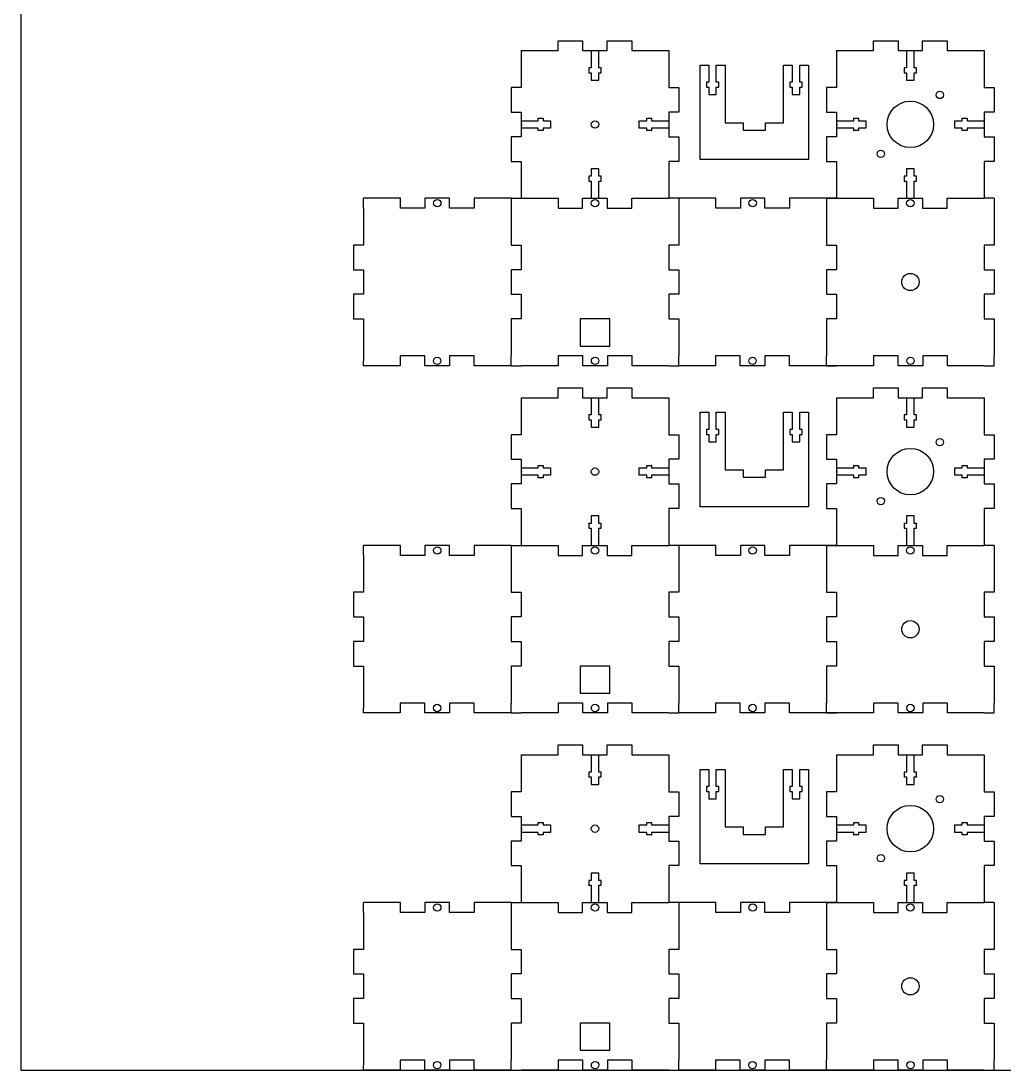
# Model space of a CAD drawing. Header units: millimetres. Extents: x 0 to 1200, y 0 to 800.
# Drawn here: x 0 to 399, y 0 to 426 of the extents above; entities that cross this region are included whole.
import ezdxf

# ---------------------------------------------------------------- set-up
doc = ezdxf.new("R2010")
doc.units = ezdxf.units.MM
doc.header["$MEASUREMENT"] = 0
for name, color, linetype, true_color in [('Livello 01', 12, 'Continuous', 0xc80000), ('Livello 04', 96, 'Continuous', 0x007f00), ('Predefinito', 178, 'Continuous', 0x000000)]:
    doc.layers.add(name, color=color, linetype=linetype, true_color=true_color)

msp = doc.modelspace()

# ---------------------------------------------------------------- linework, layer by layer
at = {"layer": 'Livello 01'}
for p, q in [((275.64, 369.69), (275.64, 408.09)), ((275.64, 408.09), (279.22, 408.09)), ((282.22, 408.09), (285.79, 408.09)), ((285.79, 408.09), (285.79, 384.69)), ((309.49, 384.69), (309.49, 408.09)), ((309.49, 408.09), (313.07, 408.09)), ((316.07, 408.09), (319.64, 408.09)), ((319.64, 408.09), (319.64, 369.69)), ((275.64, 228.69), (275.64, 267.09)), ((275.64, 267.09), (279.22, 267.09)), ((282.22, 267.09), (285.79, 267.09)), ((285.79, 267.09), (285.79, 243.69)), ((309.49, 243.69), (309.49, 267.09)), ((309.49, 267.09), (313.07, 267.09)), ((316.07, 267.09), (319.64, 267.09)), ((319.64, 267.09), (319.64, 228.69)), ((275.64, 122.09), (279.22, 122.09)), ((275.64, 83.69), (275.64, 122.09)), ((282.22, 122.09), (285.79, 122.09)), ((285.79, 122.09), (285.79, 98.69)), ((309.49, 122.09), (313.07, 122.09)), ((309.49, 98.69), (309.49, 122.09)), ((316.07, 122.09), (319.64, 122.09)), ((319.64, 122.09), (319.64, 83.69))]:
    msp.add_line(p, q, dxfattribs=at)
for points in [[(217.97, 414), (217.97, 418), (227.97, 418), (227.97, 414), (237.97, 414), (237.97, 418), (247.97, 418), (247.97, 414)], [(345.97, 414), (345.97, 418), (355.97, 418), (355.97, 414), (365.97, 414), (365.97, 418), (375.97, 418), (375.97, 414)], [(202.97, 414), (217.97, 414)], [(202.97, 414), (202.97, 399)], [(247.97, 414), (262.97, 414)], [(262.97, 414), (262.97, 399)], [(330.97, 414), (345.97, 414)], [(330.97, 414), (330.97, 399)], [(375.97, 414), (390.97, 414)], [(390.97, 414), (390.97, 399)], [(202.97, 399), (198.97, 399), (198.97, 389), (202.97, 389), (202.97, 379), (198.97, 379), (198.97, 369), (202.97, 369)], [(262.97, 399), (266.97, 399), (266.97, 389), (262.97, 389), (262.97, 379), (266.97, 379), (266.97, 369), (262.97, 369)], [(330.97, 399), (326.97, 399), (326.97, 389), (330.97, 389), (330.97, 379), (326.97, 379), (326.97, 369), (330.97, 369)], [(390.97, 399), (394.97, 399), (394.97, 389), (390.97, 389), (390.97, 379), (394.97, 379), (394.97, 369), (390.97, 369)], [(202.97, 384), (203.47, 384)], [(285.79, 384.69), (293.14, 384.69)], [(293.14, 384.69), (293.14, 381.69), (302.14, 381.69), (302.14, 384.69)], [(302.14, 384.69), (309.49, 384.69)], [(330.97, 384), (331.47, 384)], [(202.97, 369), (202.97, 354)], [(262.97, 369), (262.97, 354)], [(319.64, 369.69), (275.64, 369.69)], [(330.97, 369), (330.97, 354)], [(390.97, 369), (390.97, 354)], [(138.97, 350), (138.97, 354)], [(153.97, 354), (138.97, 354)], [(183.97, 354), (183.97, 350), (173.97, 350), (173.97, 354), (163.97, 354), (163.97, 350), (153.97, 350), (153.97, 354)], [(198.97, 354), (183.97, 354)], [(198.97, 354), (202.97, 354)], [(198.97, 354), (198.97, 350)], [(202.97, 354), (217.97, 354)], [(217.97, 354), (217.97, 350), (227.97, 350), (227.97, 354), (237.97, 354), (237.97, 350), (247.97, 350), (247.97, 354)], [(247.97, 354), (262.97, 354)], [(266.97, 354), (262.97, 354)], [(281.97, 354), (266.97, 354)], [(266.97, 354), (266.97, 350)], [(311.97, 354), (311.97, 350), (301.97, 350), (301.97, 354), (291.97, 354), (291.97, 350), (281.97, 350), (281.97, 354)], [(326.97, 354), (311.97, 354)], [(326.97, 354), (330.97, 354)], [(326.97, 354), (326.97, 350)], [(330.97, 354), (326.97, 354)], [(330.97, 354), (345.97, 354)], [(345.97, 354), (345.97, 350), (355.97, 350), (355.97, 354), (365.97, 354), (365.97, 350), (375.97, 350), (375.97, 354)], [(375.97, 354), (390.97, 354)], [(394.97, 354), (390.97, 354)], [(394.97, 354), (394.97, 350)], [(138.97, 350), (138.97, 335)], [(198.97, 350), (198.97, 335)], [(266.97, 350), (266.97, 335)], [(326.97, 350), (326.97, 335)], [(394.97, 350), (394.97, 335)], [(138.97, 335), (134.97, 335), (134.97, 325), (138.97, 325), (138.97, 315), (134.97, 315), (134.97, 305), (138.97, 305)], [(198.97, 335), (202.97, 335), (202.97, 325), (198.97, 325), (198.97, 315), (202.97, 315), (202.97, 305), (198.97, 305)], [(266.97, 335), (262.97, 335), (262.97, 325), (266.97, 325), (266.97, 315), (262.97, 315), (262.97, 305), (266.97, 305)], [(326.97, 335), (330.97, 335), (330.97, 325), (326.97, 325), (326.97, 315), (330.97, 315), (330.97, 305), (326.97, 305)], [(394.97, 335), (390.97, 335), (390.97, 325), (394.97, 325), (394.97, 315), (390.97, 315), (390.97, 305), (394.97, 305)], [(138.97, 305), (138.97, 290)], [(198.97, 305), (198.97, 290)], [(266.97, 305), (266.97, 290)], [(326.97, 305), (326.97, 290)], [(394.97, 305), (394.97, 290)], [(138.97, 290), (138.94, 286)], [(183.94, 286), (183.94, 290), (173.94, 290), (173.94, 286), (163.94, 286), (163.94, 290), (153.94, 290), (153.94, 286)], [(198.94, 286), (198.97, 290)], [(248, 286), (248, 290), (238, 290), (238, 286), (228, 286), (228, 290), (218, 290), (218, 286)], [(267, 286), (266.97, 290)], [(311.94, 286), (311.94, 290), (301.94, 290), (301.94, 286), (291.94, 286), (291.94, 290), (281.94, 290), (281.94, 286)], [(326.94, 286), (326.97, 290)], [(376, 286), (376, 290), (366, 290), (366, 286), (356, 286), (356, 290), (346, 290), (346, 286)], [(395, 286), (394.97, 290)], [(153.94, 286), (138.94, 286)], [(198.94, 286), (183.94, 286)], [(198.94, 286), (203, 286)], [(218, 286), (203, 286)], [(263, 286), (248, 286)], [(263, 286), (267, 286)], [(281.94, 286), (266.94, 286)], [(326.94, 286), (311.94, 286)], [(326.94, 286), (331, 286)], [(330.94, 286), (326.94, 286)], [(346, 286), (331, 286)], [(391, 286), (376, 286)], [(391, 286), (395, 286)], [(217.97, 273), (217.97, 277), (227.97, 277), (227.97, 273), (237.97, 273), (237.97, 277), (247.97, 277), (247.97, 273)], [(345.97, 273), (345.97, 277), (355.97, 277), (355.97, 273), (365.97, 273), (365.97, 277), (375.97, 277), (375.97, 273)], [(202.97, 273), (217.97, 273)], [(202.97, 273), (202.97, 258)], [(247.97, 273), (262.97, 273)], [(262.97, 273), (262.97, 258)], [(330.97, 273), (345.97, 273)], [(330.97, 273), (330.97, 258)], [(375.97, 273), (390.97, 273)], [(390.97, 273), (390.97, 258)], [(202.97, 258), (198.97, 258), (198.97, 248), (202.97, 248), (202.97, 238), (198.97, 238), (198.97, 228), (202.97, 228)], [(262.97, 258), (266.97, 258), (266.97, 248), (262.97, 248), (262.97, 238), (266.97, 238), (266.97, 228), (262.97, 228)], [(330.97, 258), (326.97, 258), (326.97, 248), (330.97, 248), (330.97, 238), (326.97, 238), (326.97, 228), (330.97, 228)], [(390.97, 258), (394.97, 258), (394.97, 248), (390.97, 248), (390.97, 238), (394.97, 238), (394.97, 228), (390.97, 228)], [(202.97, 243), (203.47, 243)], [(285.79, 243.69), (293.14, 243.69)], [(293.14, 243.69), (293.14, 240.69), (302.14, 240.69), (302.14, 243.69)], [(302.14, 243.69), (309.49, 243.69)], [(330.97, 243), (331.47, 243)], [(202.97, 228), (202.97, 213)], [(262.97, 228), (262.97, 213)], [(319.64, 228.69), (275.64, 228.69)], [(330.97, 228), (330.97, 213)], [(390.97, 228), (390.97, 213)], [(138.97, 209), (138.97, 213)], [(153.97, 213), (138.97, 213)], [(138.97, 209), (138.97, 194)], [(183.97, 213), (183.97, 209), (173.97, 209), (173.97, 213), (163.97, 213), (163.97, 209), (153.97, 209), (153.97, 213)], [(198.97, 213), (183.97, 213)], [(198.97, 213), (202.97, 213)], [(198.97, 213), (198.97, 209)], [(198.97, 209), (198.97, 194)], [(202.97, 213), (217.97, 213)], [(217.97, 213), (217.97, 209), (227.97, 209), (227.97, 213), (237.97, 213), (237.97, 209), (247.97, 209), (247.97, 213)], [(247.97, 213), (262.97, 213)], [(266.97, 213), (262.97, 213)], [(281.97, 213), (266.97, 213)], [(266.97, 213), (266.97, 209)], [(266.97, 209), (266.97, 194)], [(311.97, 213), (311.97, 209), (301.97, 209), (301.97, 213), (291.97, 213), (291.97, 209), (281.97, 209), (281.97, 213)], [(326.97, 213), (311.97, 213)], [(326.97, 213), (330.97, 213)], [(326.97, 213), (326.97, 209)], [(330.97, 213), (326.97, 213)], [(326.97, 209), (326.97, 194)], [(330.97, 213), (345.97, 213)], [(345.97, 213), (345.97, 209), (355.97, 209), (355.97, 213), (365.97, 213), (365.97, 209), (375.97, 209), (375.97, 213)], [(375.97, 213), (390.97, 213)], [(394.97, 213), (390.97, 213)], [(394.97, 213), (394.97, 209)], [(394.97, 209), (394.97, 194)], [(138.97, 194), (134.97, 194), (134.97, 184), (138.97, 184), (138.97, 174), (134.97, 174), (134.97, 164), (138.97, 164)], [(198.97, 194), (202.97, 194), (202.97, 184), (198.97, 184), (198.97, 174), (202.97, 174), (202.97, 164), (198.97, 164)], [(266.97, 194), (262.97, 194), (262.97, 184), (266.97, 184), (266.97, 174), (262.97, 174), (262.97, 164), (266.97, 164)], [(326.97, 194), (330.97, 194), (330.97, 184), (326.97, 184), (326.97, 174), (330.97, 174), (330.97, 164), (326.97, 164)], [(394.97, 194), (390.97, 194), (390.97, 184), (394.97, 184), (394.97, 174), (390.97, 174), (390.97, 164), (394.97, 164)], [(138.97, 164), (138.97, 149)], [(198.97, 164), (198.97, 149)], [(266.97, 164), (266.97, 149)], [(326.97, 164), (326.97, 149)], [(394.97, 164), (394.97, 149)], [(138.97, 149), (138.94, 145)], [(153.94, 145), (138.94, 145)], [(183.94, 145), (183.94, 149), (173.94, 149), (173.94, 145), (163.94, 145), (163.94, 149), (153.94, 149), (153.94, 145)], [(198.94, 145), (183.94, 145)], [(198.94, 145), (198.97, 149)], [(198.94, 145), (203, 145)], [(218, 145), (203, 145)], [(248, 145), (248, 149), (238, 149), (238, 145), (228, 145), (228, 149), (218, 149), (218, 145)], [(263, 145), (248, 145)], [(263, 145), (267, 145)], [(281.94, 145), (266.94, 145)], [(267, 145), (266.97, 149)], [(311.94, 145), (311.94, 149), (301.94, 149), (301.94, 145), (291.94, 145), (291.94, 149), (281.94, 149), (281.94, 145)], [(326.94, 145), (311.94, 145)], [(326.94, 145), (326.97, 149)], [(326.94, 145), (331, 145)], [(330.94, 145), (326.94, 145)], [(346, 145), (331, 145)], [(376, 145), (376, 149), (366, 149), (366, 145), (356, 145), (356, 149), (346, 149), (346, 145)], [(391, 145), (376, 145)], [(391, 145), (395, 145)], [(395, 145), (394.97, 149)], [(202.97, 128), (202.97, 113)], [(202.97, 128), (217.97, 128)], [(217.97, 128), (217.97, 132), (227.97, 132), (227.97, 128), (237.97, 128), (237.97, 132), (247.97, 132), (247.97, 128)], [(247.97, 128), (262.97, 128)], [(262.97, 128), (262.97, 113)], [(330.97, 128), (330.97, 113)], [(330.97, 128), (345.97, 128)], [(345.97, 128), (345.97, 132), (355.97, 132), (355.97, 128), (365.97, 128), (365.97, 132), (375.97, 132), (375.97, 128)], [(375.97, 128), (390.97, 128)], [(390.97, 128), (390.97, 113)], [(202.97, 113), (198.97, 113), (198.97, 103), (202.97, 103), (202.97, 93), (198.97, 93), (198.97, 83), (202.97, 83)], [(262.97, 113), (266.97, 113), (266.97, 103), (262.97, 103), (262.97, 93), (266.97, 93), (266.97, 83), (262.97, 83)], [(330.97, 113), (326.97, 113), (326.97, 103), (330.97, 103), (330.97, 93), (326.97, 93), (326.97, 83), (330.97, 83)], [(390.97, 113), (394.97, 113), (394.97, 103), (390.97, 103), (390.97, 93), (394.97, 93), (394.97, 83), (390.97, 83)], [(202.97, 98), (203.47, 98)], [(285.79, 98.69), (293.14, 98.69)], [(293.14, 98.69), (293.14, 95.69), (302.14, 95.69), (302.14, 98.69)], [(302.14, 98.69), (309.49, 98.69)], [(330.97, 98), (331.47, 98)], [(202.97, 83), (202.97, 68)], [(262.97, 83), (262.97, 68)], [(319.64, 83.69), (275.64, 83.69)], [(330.97, 83), (330.97, 68)], [(390.97, 83), (390.97, 68)], [(153.97, 68), (138.97, 68)], [(138.97, 64), (138.97, 68)], [(138.97, 64), (138.97, 49)], [(183.97, 68), (183.97, 64), (173.97, 64), (173.97, 68), (163.97, 68), (163.97, 64), (153.97, 64), (153.97, 68)], [(198.97, 68), (183.97, 68)], [(198.97, 68), (198.97, 64)], [(198.97, 68), (202.97, 68)], [(198.97, 64), (198.97, 49)], [(202.97, 68), (217.97, 68)], [(217.97, 68), (217.97, 64), (227.97, 64), (227.97, 68), (237.97, 68), (237.97, 64), (247.97, 64), (247.97, 68)], [(247.97, 68), (262.97, 68)], [(266.97, 68), (262.97, 68)], [(266.97, 68), (266.97, 64)], [(281.97, 68), (266.97, 68)], [(266.97, 64), (266.97, 49)], [(311.97, 68), (311.97, 64), (301.97, 64), (301.97, 68), (291.97, 68), (291.97, 64), (281.97, 64), (281.97, 68)], [(326.97, 68), (311.97, 68)], [(330.97, 68), (326.97, 68)], [(326.97, 68), (326.97, 64)], [(326.97, 68), (330.97, 68)], [(326.97, 64), (326.97, 49)], [(330.97, 68), (345.97, 68)], [(345.97, 68), (345.97, 64), (355.97, 64), (355.97, 68), (365.97, 68), (365.97, 64), (375.97, 64), (375.97, 68)], [(375.97, 68), (390.97, 68)], [(394.97, 68), (390.97, 68)], [(394.97, 68), (394.97, 64)], [(394.97, 64), (394.97, 49)], [(138.97, 49), (134.97, 49), (134.97, 39), (138.97, 39), (138.97, 29), (134.97, 29), (134.97, 19), (138.97, 19)], [(198.97, 49), (202.97, 49), (202.97, 39), (198.97, 39), (198.97, 29), (202.97, 29), (202.97, 19), (198.97, 19)], [(266.97, 49), (262.97, 49), (262.97, 39), (266.97, 39), (266.97, 29), (262.97, 29), (262.97, 19), (266.97, 19)], [(326.97, 49), (330.97, 49), (330.97, 39), (326.97, 39), (326.97, 29), (330.97, 29), (330.97, 19), (326.97, 19)], [(394.97, 49), (390.97, 49), (390.97, 39), (394.97, 39), (394.97, 29), (390.97, 29), (390.97, 19), (394.97, 19)], [(138.97, 19), (138.97, 4)], [(198.97, 19), (198.97, 4)], [(266.97, 19), (266.97, 4)], [(326.97, 19), (326.97, 4)], [(394.97, 19), (394.97, 4)], [(138.97, 4), (138.94, 0)], [(153.94, 0), (138.94, 0)], [(183.94, 0), (183.94, 4), (173.94, 4), (173.94, 0), (163.94, 0), (163.94, 4), (153.94, 4), (153.94, 0)], [(198.94, 0), (183.94, 0)], [(198.94, 0), (198.97, 4)], [(198.94, 0), (203, 0)], [(218, 0), (203, 0)], [(248, 0), (248, 4), (238, 4), (238, 0), (228, 0), (228, 4), (218, 4), (218, 0)], [(263, 0), (248, 0)], [(263, 0), (267, 0)], [(281.94, 0), (266.94, 0)], [(267, 0), (266.97, 4)], [(311.94, 0), (311.94, 4), (301.94, 4), (301.94, 0), (291.94, 0), (291.94, 4), (281.94, 4), (281.94, 0)], [(326.94, 0), (311.94, 0)], [(326.94, 0), (326.97, 4)], [(330.94, 0), (326.94, 0)], [(326.94, 0), (331, 0)], [(346, 0), (331, 0)], [(376, 0), (376, 4), (366, 4), (366, 0), (356, 0), (356, 4), (346, 4), (346, 0)], [(391, 0), (376, 0)], [(391, 0), (395, 0)], [(395, 0), (394.97, 4)]]:
    msp.add_lwpolyline(points, dxfattribs=at)
for points in [[(279.22, 408.09), (279.22, 404.59), (279.22, 401.09)], [(282.22, 401.09), (282.22, 404.59), (282.22, 408.09)], [(313.07, 408.09), (313.07, 404.59), (313.07, 401.09)], [(316.07, 401.09), (316.07, 404.59), (316.07, 408.09)], [(279.22, 399.09), (279.22, 397.59), (279.22, 396.09)], [(282.22, 396.09), (282.22, 397.59), (282.22, 399.09)], [(313.07, 399.09), (313.07, 397.59), (313.07, 396.09)], [(316.07, 396.09), (316.07, 397.59), (316.07, 399.09)], [(279.22, 396.09), (280.72, 396.09), (282.22, 396.09)], [(313.07, 396.09), (314.57, 396.09), (316.07, 396.09)], [(279.22, 267.09), (279.22, 263.59), (279.22, 260.09)], [(282.22, 260.09), (282.22, 263.59), (282.22, 267.09)], [(313.07, 267.09), (313.07, 263.59), (313.07, 260.09)], [(316.07, 260.09), (316.07, 263.59), (316.07, 267.09)], [(279.22, 258.09), (279.22, 256.59), (279.22, 255.09)], [(282.22, 255.09), (282.22, 256.59), (282.22, 258.09)], [(313.07, 258.09), (313.07, 256.59), (313.07, 255.09)], [(316.07, 255.09), (316.07, 256.59), (316.07, 258.09)], [(279.22, 255.09), (280.72, 255.09), (282.22, 255.09)], [(313.07, 255.09), (314.57, 255.09), (316.07, 255.09)], [(279.22, 122.09), (279.22, 118.59), (279.22, 115.09)], [(282.22, 115.09), (282.22, 118.59), (282.22, 122.09)], [(313.07, 122.09), (313.07, 118.59), (313.07, 115.09)], [(316.07, 115.09), (316.07, 118.59), (316.07, 122.09)], [(279.22, 113.09), (279.22, 111.59), (279.22, 110.09)], [(282.22, 110.09), (282.22, 111.59), (282.22, 113.09)], [(313.07, 113.09), (313.07, 111.59), (313.07, 110.09)], [(316.07, 110.09), (316.07, 111.59), (316.07, 113.09)], [(279.22, 110.09), (280.72, 110.09), (282.22, 110.09)], [(313.07, 110.09), (314.57, 110.09), (316.07, 110.09)]]:
    msp.add_open_spline(points, degree=2, dxfattribs=at)
for points, knots in [([(279.22, 401.09), (278.72, 401.09), (278.22, 401.09), (278.22, 400.09), (278.22, 399.09), (278.72, 399.09), (279.22, 399.09)], [172.95, 172.95, 172.95, 173.95, 173.95, 175.95, 175.95, 176.95, 176.95, 176.95]), ([(282.22, 399.09), (282.72, 399.09), (283.22, 399.09), (283.22, 400.09), (283.22, 401.09), (282.72, 401.09), (282.22, 401.09)], [185.95, 185.95, 185.95, 186.95, 186.95, 188.95, 188.95, 189.95, 189.95, 189.95]), ([(313.07, 401.09), (312.57, 401.09), (312.07, 401.09), (312.07, 400.09), (312.07, 399.09), (312.57, 399.09), (313.07, 399.09)], [290.6, 290.6, 290.6, 291.6, 291.6, 293.6, 293.6, 294.6, 294.6, 294.6]), ([(316.07, 399.09), (316.57, 399.09), (317.07, 399.09), (317.07, 400.09), (317.07, 401.09), (316.57, 401.09), (316.07, 401.09)], [303.6, 303.6, 303.6, 304.6, 304.6, 306.6, 306.6, 307.6, 307.6, 307.6]), ([(279.22, 260.09), (278.72, 260.09), (278.22, 260.09), (278.22, 259.09), (278.22, 258.09), (278.72, 258.09), (279.22, 258.09)], [172.95, 172.95, 172.95, 173.95, 173.95, 175.95, 175.95, 176.95, 176.95, 176.95]), ([(282.22, 258.09), (282.72, 258.09), (283.22, 258.09), (283.22, 259.09), (283.22, 260.09), (282.72, 260.09), (282.22, 260.09)], [185.95, 185.95, 185.95, 186.95, 186.95, 188.95, 188.95, 189.95, 189.95, 189.95]), ([(313.07, 260.09), (312.57, 260.09), (312.07, 260.09), (312.07, 259.09), (312.07, 258.09), (312.57, 258.09), (313.07, 258.09)], [290.6, 290.6, 290.6, 291.6, 291.6, 293.6, 293.6, 294.6, 294.6, 294.6]), ([(316.07, 258.09), (316.57, 258.09), (317.07, 258.09), (317.07, 259.09), (317.07, 260.09), (316.57, 260.09), (316.07, 260.09)], [303.6, 303.6, 303.6, 304.6, 304.6, 306.6, 306.6, 307.6, 307.6, 307.6]), ([(279.22, 115.09), (278.72, 115.09), (278.22, 115.09), (278.22, 114.09), (278.22, 113.09), (278.72, 113.09), (279.22, 113.09)], [172.95, 172.95, 172.95, 173.95, 173.95, 175.95, 175.95, 176.95, 176.95, 176.95]), ([(282.22, 113.09), (282.72, 113.09), (283.22, 113.09), (283.22, 114.09), (283.22, 115.09), (282.72, 115.09), (282.22, 115.09)], [185.95, 185.95, 185.95, 186.95, 186.95, 188.95, 188.95, 189.95, 189.95, 189.95]), ([(313.07, 115.09), (312.57, 115.09), (312.07, 115.09), (312.07, 114.09), (312.07, 113.09), (312.57, 113.09), (313.07, 113.09)], [290.6, 290.6, 290.6, 291.6, 291.6, 293.6, 293.6, 294.6, 294.6, 294.6]), ([(316.07, 113.09), (316.57, 113.09), (317.07, 113.09), (317.07, 114.09), (317.07, 115.09), (316.57, 115.09), (316.07, 115.09)], [303.6, 303.6, 303.6, 304.6, 304.6, 306.6, 306.6, 307.6, 307.6, 307.6])]:
    msp.add_open_spline(points, degree=2, knots=knots, dxfattribs=at)
at = {"layer": 'Livello 04'}
for points in [[(227, 294), (239, 294), (239, 305), (227, 305)], [(227, 153), (239, 153), (239, 164), (227, 164)], [(227, 8), (239, 8), (239, 19), (227, 19)]]:
    msp.add_lwpolyline(points, close=True, dxfattribs=at)
for centre, radius in [((372.94, 395.97), 1.5), ((360.97, 384), 9.43), ((232.97, 384), 1.5), ((349, 372.03), 1.5), ((168.97, 352), 1.5), ((232.97, 352), 1.5), ((296.97, 352), 1.5), ((360.97, 352), 1.5), ((360.99, 320), 3.5), ((168.94, 288), 1.5), ((233, 288), 1.5), ((296.94, 288), 1.5), ((361, 288), 1.5), ((372.94, 254.97), 1.5), ((360.97, 243), 9.43), ((232.97, 243), 1.5), ((349, 231.03), 1.5), ((168.97, 211), 1.5), ((232.97, 211), 1.5), ((296.97, 211), 1.5), ((360.97, 211), 1.5), ((360.99, 179), 3.5), ((168.94, 147), 1.5), ((233, 147), 1.5), ((296.94, 147), 1.5), ((361, 147), 1.5), ((372.94, 109.97), 1.5), ((360.97, 98), 9.43), ((232.97, 98), 1.5), ((349, 86.03), 1.5), ((168.97, 66), 1.5), ((232.97, 66), 1.5), ((296.97, 66), 1.5), ((360.97, 66), 1.5), ((360.99, 34), 3.5), ((168.94, 2), 1.5), ((233, 2), 1.5), ((296.94, 2), 1.5), ((361, 2), 1.5)]:
    msp.add_circle(centre, radius, dxfattribs=at)
for points in [[(231.47, 414), (231.47, 410.5), (231.47, 407)], [(234.47, 407), (234.47, 410.5), (234.47, 414)], [(359.47, 414), (359.47, 410.5), (359.47, 407)], [(362.47, 407), (362.47, 410.5), (362.47, 414)], [(231.47, 405), (231.47, 403.5), (231.47, 402)], [(234.47, 402), (234.47, 403.5), (234.47, 405)], [(359.47, 405), (359.47, 403.5), (359.47, 402)], [(362.47, 402), (362.47, 403.5), (362.47, 405)], [(231.47, 402), (232.97, 402), (234.47, 402)], [(359.47, 402), (360.97, 402), (362.47, 402)], [(202.97, 385.5), (206.47, 385.5), (209.97, 385.5)], [(211.97, 385.5), (213.47, 385.5), (214.97, 385.5)], [(214.97, 385.5), (214.97, 384), (214.97, 382.5)], [(250.97, 382.5), (250.97, 384), (250.97, 385.5)], [(250.97, 385.5), (252.47, 385.5), (253.97, 385.5)], [(255.97, 385.5), (259.47, 385.5), (262.97, 385.5)], [(330.97, 385.5), (334.47, 385.5), (337.97, 385.5)], [(339.97, 385.5), (341.47, 385.5), (342.97, 385.5)], [(342.97, 385.5), (342.97, 384), (342.97, 382.5)], [(378.97, 382.5), (378.97, 384), (378.97, 385.5)], [(378.97, 385.5), (380.47, 385.5), (381.97, 385.5)], [(383.97, 385.5), (387.47, 385.5), (390.97, 385.5)], [(209.97, 382.5), (206.47, 382.5), (202.97, 382.5)], [(214.97, 382.5), (213.47, 382.5), (211.97, 382.5)], [(253.97, 382.5), (252.47, 382.5), (250.97, 382.5)], [(262.97, 382.5), (259.47, 382.5), (255.97, 382.5)], [(337.97, 382.5), (334.47, 382.5), (330.97, 382.5)], [(342.97, 382.5), (341.47, 382.5), (339.97, 382.5)], [(381.97, 382.5), (380.47, 382.5), (378.97, 382.5)], [(390.97, 382.5), (387.47, 382.5), (383.97, 382.5)], [(231.47, 366), (231.47, 364.5), (231.47, 363)], [(234.47, 366), (232.97, 366), (231.47, 366)], [(234.47, 363), (234.47, 364.5), (234.47, 366)], [(359.47, 366), (359.47, 364.5), (359.47, 363)], [(362.47, 366), (360.97, 366), (359.47, 366)], [(362.47, 363), (362.47, 364.5), (362.47, 366)], [(231.47, 361), (231.47, 357.5), (231.47, 354)], [(234.47, 354), (234.47, 357.5), (234.47, 361)], [(359.47, 361), (359.47, 357.5), (359.47, 354)], [(362.47, 354), (362.47, 357.5), (362.47, 361)], [(231.47, 273), (231.47, 269.5), (231.47, 266)], [(234.47, 266), (234.47, 269.5), (234.47, 273)], [(359.47, 273), (359.47, 269.5), (359.47, 266)], [(362.47, 266), (362.47, 269.5), (362.47, 273)], [(231.47, 264), (231.47, 262.5), (231.47, 261)], [(231.47, 261), (232.97, 261), (234.47, 261)], [(234.47, 261), (234.47, 262.5), (234.47, 264)], [(359.47, 264), (359.47, 262.5), (359.47, 261)], [(359.47, 261), (360.97, 261), (362.47, 261)], [(362.47, 261), (362.47, 262.5), (362.47, 264)], [(202.97, 244.5), (206.47, 244.5), (209.97, 244.5)], [(211.97, 244.5), (213.47, 244.5), (214.97, 244.5)], [(214.97, 244.5), (214.97, 243), (214.97, 241.5)], [(250.97, 241.5), (250.97, 243), (250.97, 244.5)], [(250.97, 244.5), (252.47, 244.5), (253.97, 244.5)], [(255.97, 244.5), (259.47, 244.5), (262.97, 244.5)], [(330.97, 244.5), (334.47, 244.5), (337.97, 244.5)], [(339.97, 244.5), (341.47, 244.5), (342.97, 244.5)], [(342.97, 244.5), (342.97, 243), (342.97, 241.5)], [(378.97, 241.5), (378.97, 243), (378.97, 244.5)], [(378.97, 244.5), (380.47, 244.5), (381.97, 244.5)], [(383.97, 244.5), (387.47, 244.5), (390.97, 244.5)], [(209.97, 241.5), (206.47, 241.5), (202.97, 241.5)], [(214.97, 241.5), (213.47, 241.5), (211.97, 241.5)], [(253.97, 241.5), (252.47, 241.5), (250.97, 241.5)], [(262.97, 241.5), (259.47, 241.5), (255.97, 241.5)], [(337.97, 241.5), (334.47, 241.5), (330.97, 241.5)], [(342.97, 241.5), (341.47, 241.5), (339.97, 241.5)], [(381.97, 241.5), (380.47, 241.5), (378.97, 241.5)], [(390.97, 241.5), (387.47, 241.5), (383.97, 241.5)], [(231.47, 225), (231.47, 223.5), (231.47, 222)], [(234.47, 225), (232.97, 225), (231.47, 225)], [(234.47, 222), (234.47, 223.5), (234.47, 225)], [(359.47, 225), (359.47, 223.5), (359.47, 222)], [(362.47, 225), (360.97, 225), (359.47, 225)], [(362.47, 222), (362.47, 223.5), (362.47, 225)], [(231.47, 220), (231.47, 216.5), (231.47, 213)], [(234.47, 213), (234.47, 216.5), (234.47, 220)], [(359.47, 220), (359.47, 216.5), (359.47, 213)], [(362.47, 213), (362.47, 216.5), (362.47, 220)], [(231.47, 128), (231.47, 124.5), (231.47, 121)], [(234.47, 121), (234.47, 124.5), (234.47, 128)], [(359.47, 128), (359.47, 124.5), (359.47, 121)], [(362.47, 121), (362.47, 124.5), (362.47, 128)], [(231.47, 119), (231.47, 117.5), (231.47, 116)], [(231.47, 116), (232.97, 116), (234.47, 116)], [(234.47, 116), (234.47, 117.5), (234.47, 119)], [(359.47, 119), (359.47, 117.5), (359.47, 116)], [(359.47, 116), (360.97, 116), (362.47, 116)], [(362.47, 116), (362.47, 117.5), (362.47, 119)], [(202.97, 99.5), (206.47, 99.5), (209.97, 99.5)], [(211.97, 99.5), (213.47, 99.5), (214.97, 99.5)], [(214.97, 99.5), (214.97, 98), (214.97, 96.5)], [(250.97, 99.5), (252.47, 99.5), (253.97, 99.5)], [(250.97, 96.5), (250.97, 98), (250.97, 99.5)], [(255.97, 99.5), (259.47, 99.5), (262.97, 99.5)], [(330.97, 99.5), (334.47, 99.5), (337.97, 99.5)], [(339.97, 99.5), (341.47, 99.5), (342.97, 99.5)], [(342.97, 99.5), (342.97, 98), (342.97, 96.5)], [(378.97, 99.5), (380.47, 99.5), (381.97, 99.5)], [(378.97, 96.5), (378.97, 98), (378.97, 99.5)], [(383.97, 99.5), (387.47, 99.5), (390.97, 99.5)], [(209.97, 96.5), (206.47, 96.5), (202.97, 96.5)], [(214.97, 96.5), (213.47, 96.5), (211.97, 96.5)], [(253.97, 96.5), (252.47, 96.5), (250.97, 96.5)], [(262.97, 96.5), (259.47, 96.5), (255.97, 96.5)], [(337.97, 96.5), (334.47, 96.5), (330.97, 96.5)], [(342.97, 96.5), (341.47, 96.5), (339.97, 96.5)], [(381.97, 96.5), (380.47, 96.5), (378.97, 96.5)], [(390.97, 96.5), (387.47, 96.5), (383.97, 96.5)], [(234.47, 80), (232.97, 80), (231.47, 80)], [(231.47, 80), (231.47, 78.5), (231.47, 77)], [(234.47, 77), (234.47, 78.5), (234.47, 80)], [(362.47, 80), (360.97, 80), (359.47, 80)], [(359.47, 80), (359.47, 78.5), (359.47, 77)], [(362.47, 77), (362.47, 78.5), (362.47, 80)], [(231.47, 75), (231.47, 71.5), (231.47, 68)], [(234.47, 68), (234.47, 71.5), (234.47, 75)], [(359.47, 75), (359.47, 71.5), (359.47, 68)], [(362.47, 68), (362.47, 71.5), (362.47, 75)]]:
    msp.add_open_spline(points, degree=2, dxfattribs=at)
for points, knots in [([(231.47, 407), (230.97, 407), (230.47, 407), (230.47, 406), (230.47, 405), (230.97, 405), (231.47, 405)], [11, 11, 11, 12, 12, 14, 14, 15, 15, 15]), ([(234.47, 405), (234.97, 405), (235.47, 405), (235.47, 406), (235.47, 407), (234.97, 407), (234.47, 407)], [4, 4, 4, 5, 5, 7, 7, 8, 8, 8]), ([(359.47, 407), (358.97, 407), (358.47, 407), (358.47, 406), (358.47, 405), (358.97, 405), (359.47, 405)], [11, 11, 11, 12, 12, 14, 14, 15, 15, 15]), ([(362.47, 405), (362.97, 405), (363.47, 405), (363.47, 406), (363.47, 407), (362.97, 407), (362.47, 407)], [4, 4, 4, 5, 5, 7, 7, 8, 8, 8]), ([(209.97, 385.5), (209.97, 386), (209.97, 386.5), (210.97, 386.5), (211.97, 386.5), (211.97, 386), (211.97, 385.5)], [11, 11, 11, 12, 12, 14, 14, 15, 15, 15]), ([(253.97, 385.5), (253.97, 386), (253.97, 386.5), (254.97, 386.5), (255.97, 386.5), (255.97, 386), (255.97, 385.5)], [4, 4, 4, 5, 5, 7, 7, 8, 8, 8]), ([(337.97, 385.5), (337.97, 386), (337.97, 386.5), (338.97, 386.5), (339.97, 386.5), (339.97, 386), (339.97, 385.5)], [11, 11, 11, 12, 12, 14, 14, 15, 15, 15]), ([(381.97, 385.5), (381.97, 386), (381.97, 386.5), (382.97, 386.5), (383.97, 386.5), (383.97, 386), (383.97, 385.5)], [4, 4, 4, 5, 5, 7, 7, 8, 8, 8]), ([(211.97, 382.5), (211.97, 382), (211.97, 381.5), (210.97, 381.5), (209.97, 381.5), (209.97, 382), (209.97, 382.5)], [4, 4, 4, 5, 5, 7, 7, 8, 8, 8]), ([(255.97, 382.5), (255.97, 382), (255.97, 381.5), (254.97, 381.5), (253.97, 381.5), (253.97, 382), (253.97, 382.5)], [11, 11, 11, 12, 12, 14, 14, 15, 15, 15]), ([(339.97, 382.5), (339.97, 382), (339.97, 381.5), (338.97, 381.5), (337.97, 381.5), (337.97, 382), (337.97, 382.5)], [4, 4, 4, 5, 5, 7, 7, 8, 8, 8]), ([(383.97, 382.5), (383.97, 382), (383.97, 381.5), (382.97, 381.5), (381.97, 381.5), (381.97, 382), (381.97, 382.5)], [11, 11, 11, 12, 12, 14, 14, 15, 15, 15]), ([(231.47, 363), (230.97, 363), (230.47, 363), (230.47, 362), (230.47, 361), (230.97, 361), (231.47, 361)], [4, 4, 4, 5, 5, 7, 7, 8, 8, 8]), ([(234.47, 361), (234.97, 361), (235.47, 361), (235.47, 362), (235.47, 363), (234.97, 363), (234.47, 363)], [11, 11, 11, 12, 12, 14, 14, 15, 15, 15]), ([(359.47, 363), (358.97, 363), (358.47, 363), (358.47, 362), (358.47, 361), (358.97, 361), (359.47, 361)], [4, 4, 4, 5, 5, 7, 7, 8, 8, 8]), ([(362.47, 361), (362.97, 361), (363.47, 361), (363.47, 362), (363.47, 363), (362.97, 363), (362.47, 363)], [11, 11, 11, 12, 12, 14, 14, 15, 15, 15]), ([(231.47, 266), (230.97, 266), (230.47, 266), (230.47, 265), (230.47, 264), (230.97, 264), (231.47, 264)], [11, 11, 11, 12, 12, 14, 14, 15, 15, 15]), ([(234.47, 264), (234.97, 264), (235.47, 264), (235.47, 265), (235.47, 266), (234.97, 266), (234.47, 266)], [4, 4, 4, 5, 5, 7, 7, 8, 8, 8]), ([(359.47, 266), (358.97, 266), (358.47, 266), (358.47, 265), (358.47, 264), (358.97, 264), (359.47, 264)], [11, 11, 11, 12, 12, 14, 14, 15, 15, 15]), ([(362.47, 264), (362.97, 264), (363.47, 264), (363.47, 265), (363.47, 266), (362.97, 266), (362.47, 266)], [4, 4, 4, 5, 5, 7, 7, 8, 8, 8]), ([(209.97, 244.5), (209.97, 245), (209.97, 245.5), (210.97, 245.5), (211.97, 245.5), (211.97, 245), (211.97, 244.5)], [11, 11, 11, 12, 12, 14, 14, 15, 15, 15]), ([(253.97, 244.5), (253.97, 245), (253.97, 245.5), (254.97, 245.5), (255.97, 245.5), (255.97, 245), (255.97, 244.5)], [4, 4, 4, 5, 5, 7, 7, 8, 8, 8]), ([(337.97, 244.5), (337.97, 245), (337.97, 245.5), (338.97, 245.5), (339.97, 245.5), (339.97, 245), (339.97, 244.5)], [11, 11, 11, 12, 12, 14, 14, 15, 15, 15]), ([(381.97, 244.5), (381.97, 245), (381.97, 245.5), (382.97, 245.5), (383.97, 245.5), (383.97, 245), (383.97, 244.5)], [4, 4, 4, 5, 5, 7, 7, 8, 8, 8]), ([(211.97, 241.5), (211.97, 241), (211.97, 240.5), (210.97, 240.5), (209.97, 240.5), (209.97, 241), (209.97, 241.5)], [4, 4, 4, 5, 5, 7, 7, 8, 8, 8]), ([(255.97, 241.5), (255.97, 241), (255.97, 240.5), (254.97, 240.5), (253.97, 240.5), (253.97, 241), (253.97, 241.5)], [11, 11, 11, 12, 12, 14, 14, 15, 15, 15]), ([(339.97, 241.5), (339.97, 241), (339.97, 240.5), (338.97, 240.5), (337.97, 240.5), (337.97, 241), (337.97, 241.5)], [4, 4, 4, 5, 5, 7, 7, 8, 8, 8]), ([(383.97, 241.5), (383.97, 241), (383.97, 240.5), (382.97, 240.5), (381.97, 240.5), (381.97, 241), (381.97, 241.5)], [11, 11, 11, 12, 12, 14, 14, 15, 15, 15]), ([(231.47, 222), (230.97, 222), (230.47, 222), (230.47, 221), (230.47, 220), (230.97, 220), (231.47, 220)], [4, 4, 4, 5, 5, 7, 7, 8, 8, 8]), ([(234.47, 220), (234.97, 220), (235.47, 220), (235.47, 221), (235.47, 222), (234.97, 222), (234.47, 222)], [11, 11, 11, 12, 12, 14, 14, 15, 15, 15]), ([(359.47, 222), (358.97, 222), (358.47, 222), (358.47, 221), (358.47, 220), (358.97, 220), (359.47, 220)], [4, 4, 4, 5, 5, 7, 7, 8, 8, 8]), ([(362.47, 220), (362.97, 220), (363.47, 220), (363.47, 221), (363.47, 222), (362.97, 222), (362.47, 222)], [11, 11, 11, 12, 12, 14, 14, 15, 15, 15]), ([(231.47, 121), (230.97, 121), (230.47, 121), (230.47, 120), (230.47, 119), (230.97, 119), (231.47, 119)], [11, 11, 11, 12, 12, 14, 14, 15, 15, 15]), ([(234.47, 119), (234.97, 119), (235.47, 119), (235.47, 120), (235.47, 121), (234.97, 121), (234.47, 121)], [4, 4, 4, 5, 5, 7, 7, 8, 8, 8]), ([(359.47, 121), (358.97, 121), (358.47, 121), (358.47, 120), (358.47, 119), (358.97, 119), (359.47, 119)], [11, 11, 11, 12, 12, 14, 14, 15, 15, 15]), ([(362.47, 119), (362.97, 119), (363.47, 119), (363.47, 120), (363.47, 121), (362.97, 121), (362.47, 121)], [4, 4, 4, 5, 5, 7, 7, 8, 8, 8]), ([(209.97, 99.5), (209.97, 100), (209.97, 100.5), (210.97, 100.5), (211.97, 100.5), (211.97, 100), (211.97, 99.5)], [11, 11, 11, 12, 12, 14, 14, 15, 15, 15]), ([(253.97, 99.5), (253.97, 100), (253.97, 100.5), (254.97, 100.5), (255.97, 100.5), (255.97, 100), (255.97, 99.5)], [4, 4, 4, 5, 5, 7, 7, 8, 8, 8]), ([(337.97, 99.5), (337.97, 100), (337.97, 100.5), (338.97, 100.5), (339.97, 100.5), (339.97, 100), (339.97, 99.5)], [11, 11, 11, 12, 12, 14, 14, 15, 15, 15]), ([(381.97, 99.5), (381.97, 100), (381.97, 100.5), (382.97, 100.5), (383.97, 100.5), (383.97, 100), (383.97, 99.5)], [4, 4, 4, 5, 5, 7, 7, 8, 8, 8]), ([(211.97, 96.5), (211.97, 96), (211.97, 95.5), (210.97, 95.5), (209.97, 95.5), (209.97, 96), (209.97, 96.5)], [4, 4, 4, 5, 5, 7, 7, 8, 8, 8]), ([(255.97, 96.5), (255.97, 96), (255.97, 95.5), (254.97, 95.5), (253.97, 95.5), (253.97, 96), (253.97, 96.5)], [11, 11, 11, 12, 12, 14, 14, 15, 15, 15]), ([(339.97, 96.5), (339.97, 96), (339.97, 95.5), (338.97, 95.5), (337.97, 95.5), (337.97, 96), (337.97, 96.5)], [4, 4, 4, 5, 5, 7, 7, 8, 8, 8]), ([(383.97, 96.5), (383.97, 96), (383.97, 95.5), (382.97, 95.5), (381.97, 95.5), (381.97, 96), (381.97, 96.5)], [11, 11, 11, 12, 12, 14, 14, 15, 15, 15]), ([(231.47, 77), (230.97, 77), (230.47, 77), (230.47, 76), (230.47, 75), (230.97, 75), (231.47, 75)], [4, 4, 4, 5, 5, 7, 7, 8, 8, 8]), ([(234.47, 75), (234.97, 75), (235.47, 75), (235.47, 76), (235.47, 77), (234.97, 77), (234.47, 77)], [11, 11, 11, 12, 12, 14, 14, 15, 15, 15]), ([(359.47, 77), (358.97, 77), (358.47, 77), (358.47, 76), (358.47, 75), (358.97, 75), (359.47, 75)], [4, 4, 4, 5, 5, 7, 7, 8, 8, 8]), ([(362.47, 75), (362.97, 75), (363.47, 75), (363.47, 76), (363.47, 77), (362.97, 77), (362.47, 77)], [11, 11, 11, 12, 12, 14, 14, 15, 15, 15])]:
    msp.add_open_spline(points, degree=2, knots=knots, dxfattribs=at)
at = {"layer": 'Predefinito'}
msp.add_lwpolyline([(0, 0), (1200, 0), (1200, 800), (0, 800)], close=True, dxfattribs=at)

doc.saveas('drawing.dxf')
